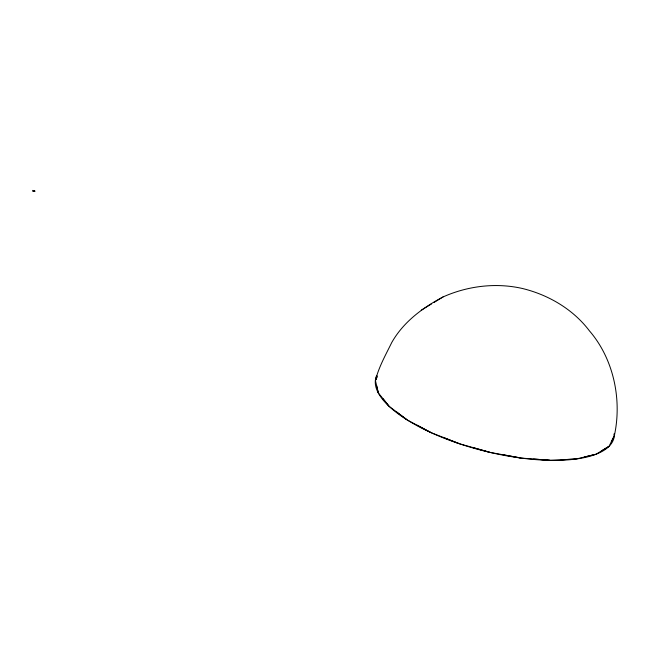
<?xml version="1.0" encoding="UTF-8"?>
<svg xmlns="http://www.w3.org/2000/svg" width="650" height="650" viewBox="0 0 650 650"><rect width="100%" height="100%" fill="white"/><g stroke="black" fill="none" stroke-linecap="round" stroke-linejoin="round"><path stroke-width="0.97" d="M614.347 435.719C622.164 399.685 613.697 358.938 589.371 330.777C573.097 309.262 548.421 294.799 522.389 288.486C495.926 282.466 467.724 285.919 443.048 296.944C422.614 307.751 403.358 322.018 391.771 342.477C385.686 354.876 378.804 366.974 375.416 380.469L378.316 392.901L389.155 406.356L407.209 419.941L431.234 432.713L459.591 443.804L490.36 452.465L521.438 458.104L550.696 460.33L576.16 459.006L596.082 454.204L609.107 446.266L614.347 435.719L613.949 433.997M34.214 190.588C36.554 191.523 31.647 191.636 32.882 190.369M375.416 380.469L376.838 377.601M377.488 376.041L375.619 380.063M608.603 446.566L601.502 450.897M611.293 441.878L614.144 436.126M421.241 310.196L431.576 303.891M433.843 302.559L443.048 296.944M595.311 454.391L584.447 457.007M575.177 459.054L561.291 459.777M549.567 460.249L533.609 459.03M33.776 191.344L34.491 191.393A1.227 0.439 14.1 0 0 34.889 191.157M520.236 457.884L503.287 454.813M489.166 452.132L472.396 447.411M458.494 443.373L443.032 437.328M430.3 432.218L417.202 425.254M32.922 191.051L33.036 191.116A1.227 0.439 14.1 0 0 33.962 191.384M406.51 419.413L396.671 412.011M388.741 405.836L382.826 398.499M378.202 392.413L376.618 385.645M614.437 433.932A122.793 44.208 14.1 0 1 486.216 451.498A122.793 44.208 14.1 0 1 376.561 375.806"/></g></svg>
